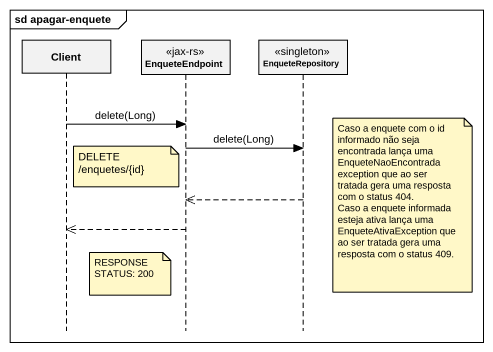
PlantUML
@startuml
mainframe sd apagar-enquete
hide footbox
participant Client
participant EnqueteEndpoint <<jax-rs>>
participant EnqueteRepository <<singleton>>

Client -> EnqueteEndpoint : delete(Long)
EnqueteEndpoint -> EnqueteRepository : delete(Long)
note right of Client : DELETE /enquetes/{id}
EnqueteRepository -->> EnqueteEndpoint
note right of EnqueteRepository
  Caso a enquete com o id informado não seja encontrada lança uma EnqueteNaoEncontrada exception que ao ser tratada gera uma resposta com o status 404.
  Caso a enquete informada esteja ativa lança uma EnqueteAtivaException que ao ser tratada gera uma resposta com o status 409.
end note
EnqueteEndpoint -->> Client
note left of EnqueteEndpoint : RESPONSE STATUS: 200
@enduml
